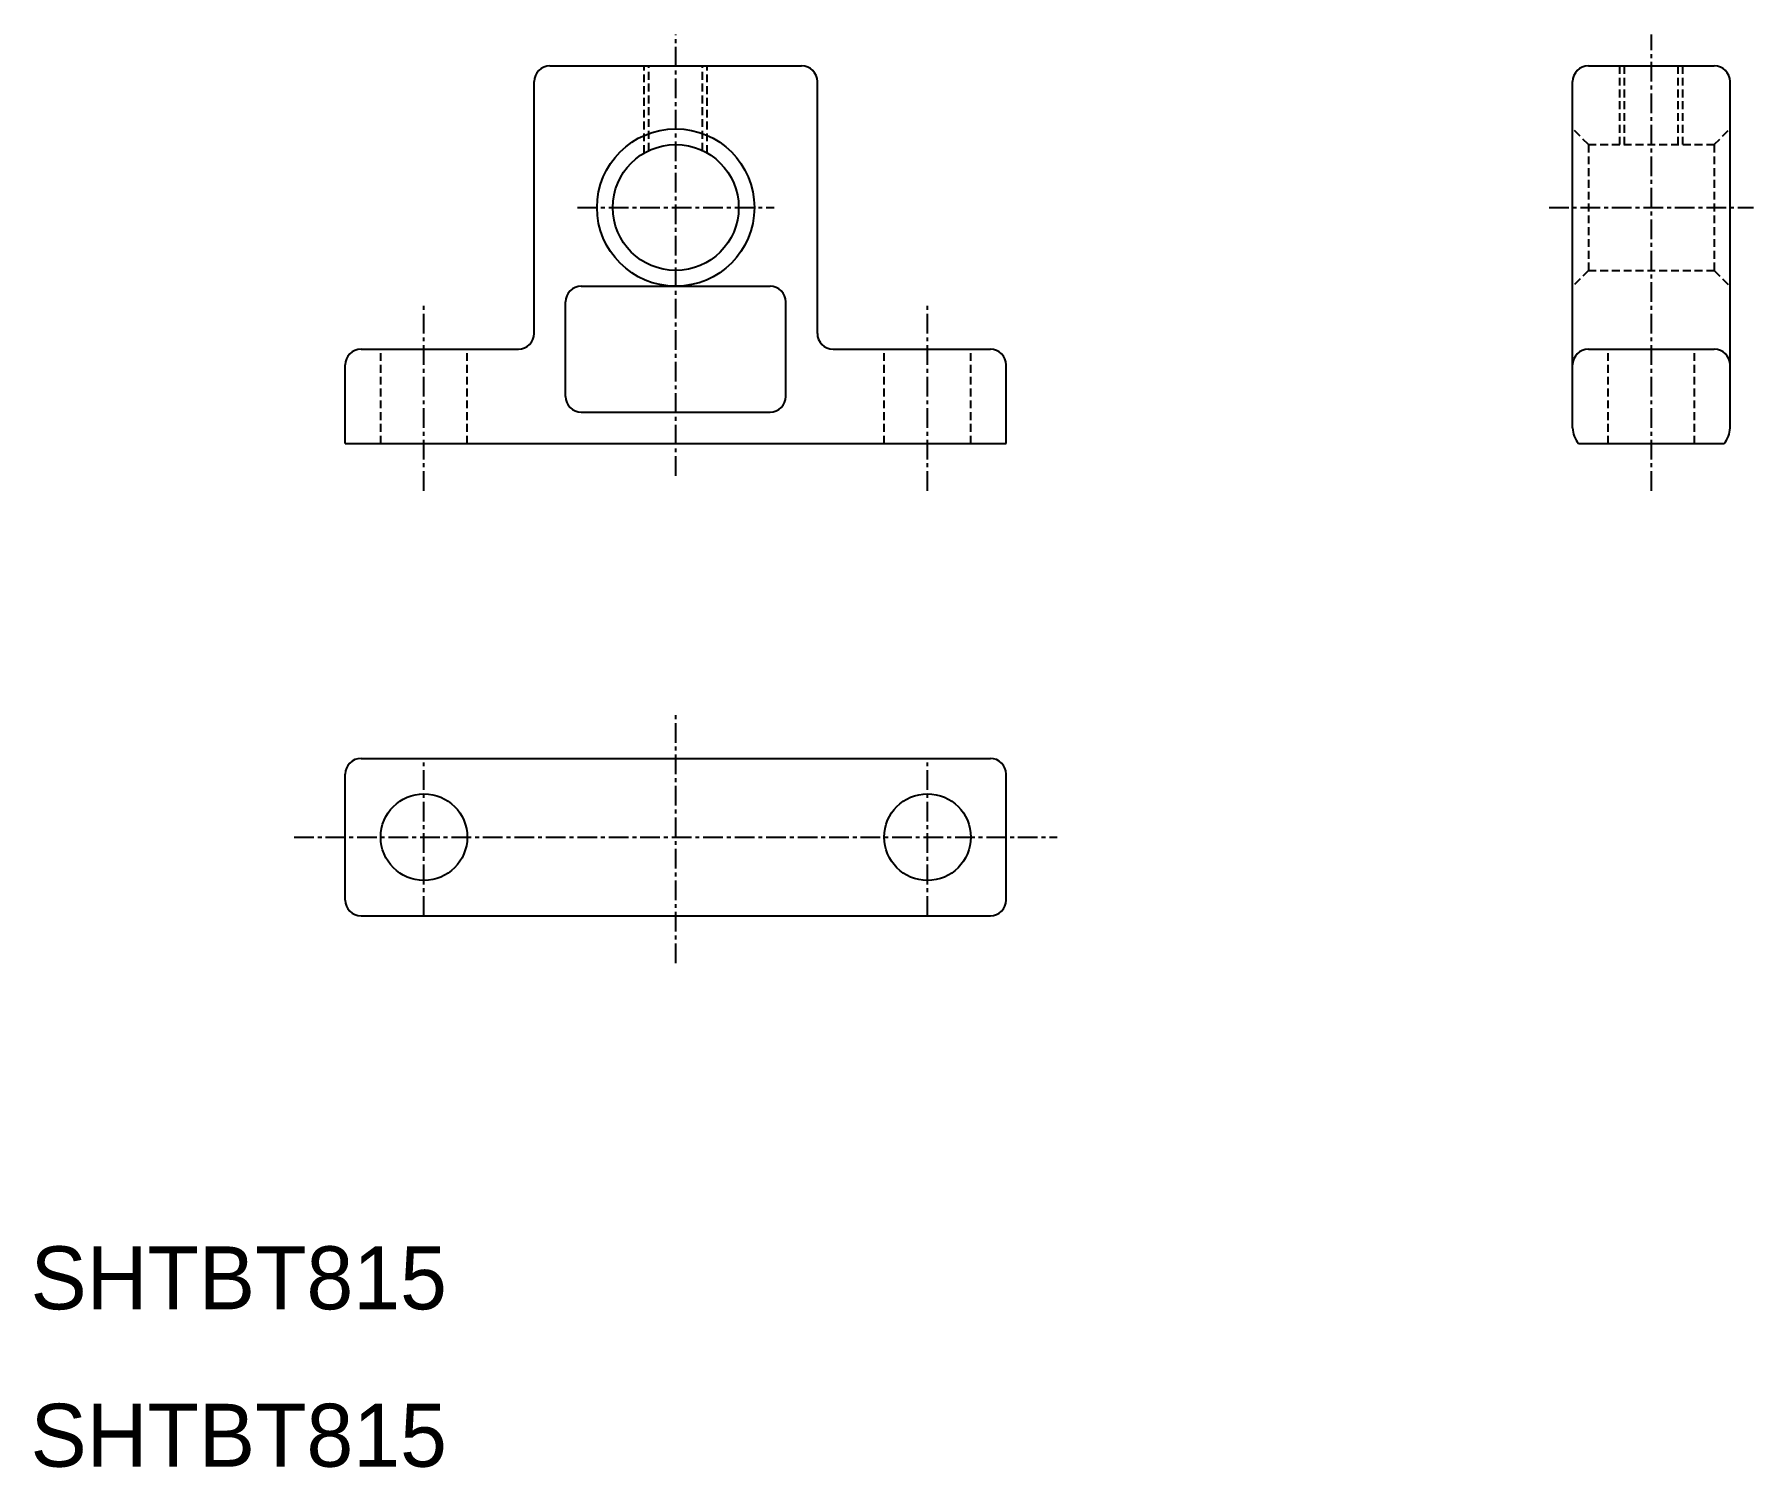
# Model space of a CAD drawing. Extents: x 10 to 119, y 10 to 101.
import ezdxf

# ---------------------------------------------------------------- set-up
doc = ezdxf.new("R2010")
doc.units = 0
doc.linetypes.add('CENTER', pattern=[2, 1.25, -0.25, 0.25, -0.25])
doc.linetypes.add('DASHED', pattern=[0.75, 0.5, -0.25])
doc.layers.get('0').update_dxf_attribs({"linetype": 'CONTINUOUS'})
doc.layers.add('CENTER', color=1, linetype='CENTER')

msp = doc.modelspace()

# ---------------------------------------------------------------- linework, layer by layer
at = {"color": 7, "linetype": 'CONTINUOUS'}
for p, q in [((43, 99), (59, 99)), ((109, 99), (117, 99)), ((42, 82), (42, 98)), ((60, 82), (60, 98)), ((108, 76), (108, 98)), ((118, 76), (118, 98)), ((45, 85), (57, 85)), ((44, 78), (44, 84)), ((58, 78), (58, 84)), ((31, 81), (41, 81)), ((61, 81), (71, 81)), ((109, 81), (117, 81)), ((30, 75), (30, 80)), ((72, 75), (72, 80)), ((45, 77), (57, 77)), ((30, 75), (72, 75)), ((108.38, 75), (117.62, 75)), ((31, 55), (71, 55)), ((30, 46), (30, 54)), ((72, 46), (72, 54)), ((31, 45), (71, 45))]:
    msp.add_line(p, q, dxfattribs=at)
at = {"color": 3, "linetype": 'DASHED'}
for p, q in [((49, 93.46), (49, 99)), ((49.3, 93.62), (49.3, 99)), ((52.7, 93.62), (52.7, 99)), ((53, 93.46), (53, 99)), ((111, 94), (111, 99)), ((111.3, 94), (111.3, 99)), ((114.7, 94), (114.7, 99)), ((115, 94), (115, 99)), ((109, 94), (108, 95)), ((109, 94), (117, 94)), ((109, 94), (109, 86)), ((117, 94), (118, 95)), ((117, 94), (117, 86)), ((109, 86), (108, 85)), ((109, 86), (117, 86)), ((117, 86), (118, 85)), ((32.25, 75), (32.25, 81)), ((37.75, 75), (37.75, 81)), ((64.25, 75), (64.25, 81)), ((69.75, 75), (69.75, 81)), ((110.25, 75), (110.25, 81)), ((115.75, 75), (115.75, 81))]:
    msp.add_line(p, q, dxfattribs=at)
at = {"color": 7, "linetype": 'CONTINUOUS'}
for centre, radius in [((51, 90), 5), ((51, 90), 4), ((35, 50), 2.75), ((67, 50), 2.75)]:
    msp.add_circle(centre, radius, dxfattribs=at)
for centre, radius, start, end in [((43, 98), 1, 90, 180), ((59, 98), 1, 0, 90), ((109, 98), 1, 90, 180), ((117, 98), 1, 0, 90), ((45, 84), 1, 90, 180), ((57, 84), 1, 0, 90), ((41, 82), 1, 270, 0), ((61, 82), 1, 180, 270), ((31, 80), 1, 90, 180), ((71, 80), 1, 0, 90), ((109, 80), 1, 90, 180), ((117, 80), 1, 0, 90), ((45, 78), 1, 180, 270), ((57, 78), 1, 270, 0), ((109.5, 76), 1.5, 180, 221.8103), ((116.5, 76), 1.5, 318.1897, 0), ((31, 54), 1, 90, 180), ((71, 54), 1, 0, 90), ((31, 46), 1, 180, 270), ((71, 46), 1, 270, 0)]:
    msp.add_arc(centre, radius, start, end, dxfattribs=at)
at = {"layer": 'CENTER', "color": 1, "linetype": 'CENTER'}
for p, q in [((51, 72.95), (51, 101)), ((113, 72), (113, 101)), ((44.75, 90), (57.25, 90)), ((106.5, 90), (119.5, 90)), ((35, 72), (35, 84)), ((67, 72), (67, 84)), ((51, 72.95), (51, 77)), ((51, 42), (51, 58)), ((35, 45), (35, 55)), ((67, 45), (67, 55)), ((26.75, 50), (75.25, 50))]:
    msp.add_line(p, q, dxfattribs=at)

# ---------------------------------------------------------------- texts
at = {"color": 7, "linetype": 'CONTINUOUS'}
for p in [(10, 20), (10, 10)]:
    msp.add_text('SHTBT815', height=4, dxfattribs=at).set_placement(p)

doc.saveas('drawing.dxf')
